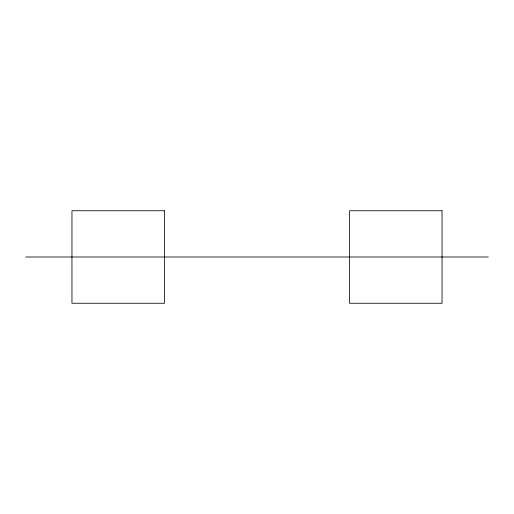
<?xml version="1.0" encoding="UTF-8"?>
<svg xmlns="http://www.w3.org/2000/svg" width="514" height="514" viewBox="0 0 514 514"><rect width="100%" height="100%" fill="white"/><g stroke="black" fill="none" stroke-linecap="round" stroke-linejoin="round"><path stroke-width="0.77" d="M25.7 257L488.3 257M164.48 210.74L71.96 210.74L71.96 303.26L164.48 303.26L164.48 210.74M442.04 210.74L349.52 210.74L349.52 303.26L442.04 303.26L442.04 210.74"/></g></svg>
